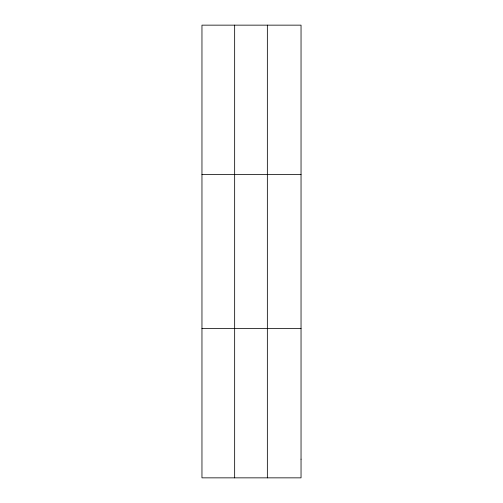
<?xml version="1.0" encoding="UTF-8"?>
<svg xmlns="http://www.w3.org/2000/svg" width="503" height="503" viewBox="0 0 503 503"><rect width="100%" height="100%" fill="white"/><g stroke="black" fill="none" stroke-linecap="round" stroke-linejoin="round"><path stroke-width="0.75" d="M234.656 477.85L234.656 25.15M267.351 477.85L267.351 25.15M201.961 174.541L301.039 174.541M201.961 328.459L301.039 328.459M301.039 459.176L301.039 477.85L201.961 477.85L201.961 25.15L301.039 25.15L301.039 459.176"/></g></svg>
